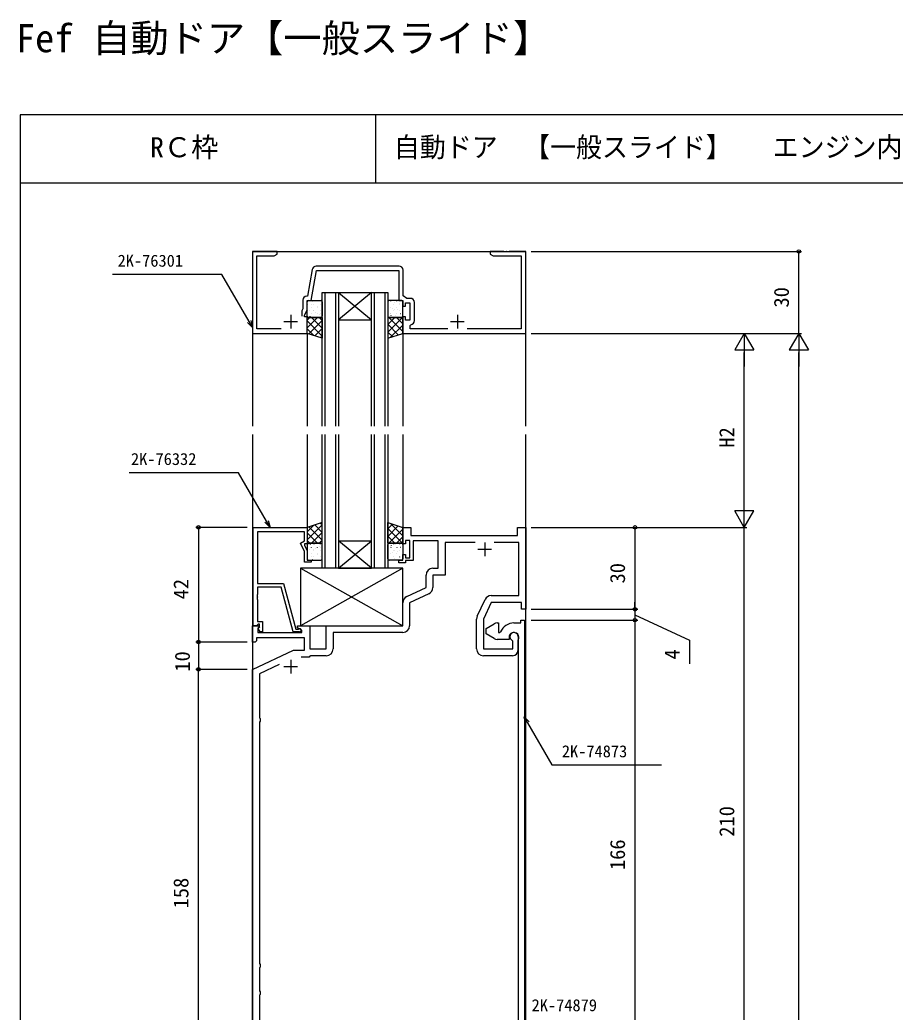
# Model space of a CAD drawing. Units: millimetres, scale not verified. Extents: x -437 to 438, y -681 to 679.
# Drawn here: x -436.9 to -116.5, y 315.3 to 678.6 of the extents above; entities that cross this region are included whole.
import ezdxf
from ezdxf.enums import TextEntityAlignment as Align

# ---------------------------------------------------------------- set-up
doc = ezdxf.new("R2010")
doc.units = ezdxf.units.MM
doc.header["$LTSCALE"] = 4
for name, color, linetype in [('0-1_USER1', 3, 'Continuous'), ('0-2_YKK_11', 7, 'Continuous'), ('0-3_YKK_12', 2, 'Continuous'), ('0-4_YKK_13', 4, 'Continuous'), ('0-6_YKK_D', 6, 'Continuous'), ('0-7_YKK_ZWAK', 7, 'Continuous')]:
    doc.layers.add(name, color=color, linetype=linetype)
doc.styles.add('ＭＳ ゴシック', font='')
doc.styles.get('ＭＳ ゴシック').set_extended_font_data('MS Gothic')

msp = doc.modelspace()

# ---------------------------------------------------------------- linework, layer by layer
at = {"layer": '0-2_YKK_11'}
for p, q in [((-298.07, 588.43), (-328.369, 588.43)), ((-292.47, 568.47), (-292.47, 575.13)), ((-337.7, 570.6), (-337.7, 565.6)), ((-276.7, 570.6), (-276.7, 565.6)), ((-340.2, 568.1), (-335.2, 568.1)), ((-279.2, 568.1), (-274.2, 568.1)), ((-266.7, 487.3), (-266.7, 482.3)), ((-269.2, 484.8), (-264.2, 484.8)), ((-269.458, 460.309), (-266.578, 466.373)), ((-269.7, 448.3), (-269.7, 459.236)), ((-254.5, 452.8), (-254.5, 447.8)), ((-337.7, 444.3), (-337.7, 439.3)), ((-256.5, 445.8), (-267.2, 445.8)), ((-340.2, 441.8), (-335.2, 441.8))]:
    msp.add_line(p, q, dxfattribs=at)
for points in [[(-341.236, 565.43), (-350.07, 565.43), (-350.07, 592.17), (-343.791, 592.17), (-342.7, 592.8), (-342.7, 593.8), (-351.7, 593.8), (-351.7, 563.8), (-331.7, 563.8), (-331.7, 569.8), (-332.7, 569.8), (-332.7, 570.3), (-331.7, 572.445), (-331.7, 575.8), (-330.2, 575.8), (-328.26, 586.8), (-298.2, 586.8), (-298.2, 575.8), (-296.7, 575.8), (-296.7, 573.8), (-295.7, 573.8), (-295.7, 575), (-294.1, 575), (-294.1, 568.6), (-295.7, 568.6), (-295.7, 569.8), (-296.7, 569.8), (-296.7, 563.8), (-251.7, 563.8), (-251.7, 593.8), (-257.742, 593.8), (-257.925, 593.68), (-258.475, 593.68), (-258.658, 593.8), (-258.742, 593.8), (-258.925, 593.68), (-259.475, 593.68), (-259.658, 593.8), (-264.7, 593.8), (-264.7, 592.8)], [(-264.7, 592.8), (-263.609, 592.17), (-253.33, 592.17), (-253.33, 565.43), (-273.164, 565.43)], [(-329.847, 587.19), (-331.568, 577.43), (-331.83, 577.43)], [(-293.97, 576.63), (-295.185, 576.63), (-296.57, 577.6), (-296.57, 586.93)], [(-333.33, 575.93), (-333.33, 572.806), (-333.7, 572.012), (-333.7, 570.1)], [(-280.236, 565.43), (-294, 565.43), (-294, 566.69), (-293.745, 566.987)], [(-351.5, 456.8), (-351.5, 492.8), (-331.7, 492.8), (-331.7, 486.8), (-332.7, 486.8), (-332.7, 486.3), (-331.7, 484.155), (-331.7, 480.8), (-330.2, 480.8), (-330.2, 480), (-332.7, 480), (-332.7, 483.934), (-334.12, 486.98), (-332.7, 487.8), (-332.7, 491.17), (-349.87, 491.17), (-349.87, 472.3), (-340.402, 472.3), (-335.9, 455.5), (-335.066, 455.5), (-334.877, 455.567)], [(-285.7, 477.8), (-283.7, 477.8), (-283.7, 487.8), (-292.9, 487.8), (-292.9, 480.6), (-295.7, 480.6), (-295.7, 479.8), (-298.2, 479.8), (-298.2, 480.8), (-296.7, 480.8), (-296.7, 482.8), (-295.7, 482.8), (-295.7, 481.6), (-294.1, 481.6), (-294.1, 488), (-295.7, 488), (-295.7, 486.8), (-296.7, 486.8), (-296.7, 492.8), (-293.7, 492.8), (-293.7, 489.8), (-254.7, 489.8), (-254.7, 492.8), (-251.7, 492.8), (-251.7, 462.8), (-253.2, 462.8), (-253.2, 465.3), (-264.32, 465.3), (-267.2, 459.236), (-267.2, 448.3), (-256.43, 448.3), (-256.43, 451.155), (-256.608, 451.429)], [(-270.164, 487.3), (-281.2, 487.3), (-281.2, 475.3), (-285.7, 475.3), (-285.7, 470.764)], [(-264.32, 467.8), (-254.2, 467.8), (-254.2, 487.3), (-263.236, 487.3)], [(-295.257, 467.473), (-288.2, 470.764), (-288.2, 475.3)], [(-334.5, 454.5), (-336.874, 454.5), (-341.269, 470.9), (-349.87, 470.9), (-349.87, 468.258), (-349.99, 468.075), (-349.99, 467.525), (-349.87, 467.342), (-349.87, 467.258), (-349.99, 467.075), (-349.99, 466.525), (-349.87, 466.342), (-349.87, 458.3), (-348.1, 458.3), (-348.1, 454.5), (-348.923, 454.5), (-349.674, 455.8), (-349.1, 456.374), (-349.1, 457.3), (-349.67, 457.3), (-349.87, 457.1), (-350.17, 456.8), (-351.5, 456.8)], [(-324.7, 456.8), (-296.7, 456.8), (-296.7, 465.207)], [(-287.143, 468.498), (-294.2, 465.207), (-294.2, 456.8)], [(-262.2, 457.8), (-261.7, 457.8), (-261.7, 454.3), (-261.191, 454.3), (-260.913, 454.488)], [(-256, 457.8), (-253.5, 457.8), (-253.5, 458.8), (-252.2, 458.8)], [(-252.2, 458.8), (-252.2, 282.8)], [(-351.7, 282.8), (-351.7, 440.8), (-336.688, 447.8), (-332.7, 447.8), (-332.7, 452.37), (-350.2, 452.37), (-350.2, 451.3), (-350.7, 450.8), (-351.7, 450.8), (-351.7, 456.8), (-349.4, 456.8), (-349.19, 456.286), (-349.192, 456.283), (-349.77, 455.706), (-349.77, 454.3), (-333.7, 454.3), (-333.7, 455.134), (-335.2, 456), (-335.2, 456.8), (-330.7, 456.8), (-330.7, 448.3), (-324.7, 448.3), (-324.7, 456.8)], [(-296.7, 454.3), (-322.2, 454.3), (-322.2, 448.3)], [(-263.2, 452.068), (-266.2, 453.8), (-266.2, 455.8), (-263.2, 457.532)], [(-257.8, 452.5), (-257.8, 451.8), (-262.2, 451.8)], [(-254.4, 292.8), (-254.4, 447.546), (-254.44, 447.696), (-254.445, 447.705), (-254.455, 447.722), (-254.46, 447.73), (-254.5, 447.88), (-254.5, 451.418), (-254.457, 451.573)], [(-324.7, 445.8), (-330.5, 445.8), (-330.7, 445.6), (-331, 445.3), (-333.839, 445.3)], [(-341.999, 442.565), (-349.2, 439.207), (-349.2, 423.094), (-348.938, 422.796), (-348.938, 421.804), (-349.2, 421.506), (-349.2, 333.094), (-348.938, 332.796), (-348.938, 331.804), (-349.2, 331.506), (-349.2, 323.094), (-348.938, 322.796), (-348.938, 321.804), (-349.2, 321.506), (-349.2, 307.3), (-341.554, 307.3)]]:
    msp.add_lwpolyline(points, dxfattribs=at)
for centre, radius, start, end in [((-328.369, 586.93), 1.5, 90.00001, 169.99999), ((-298.07, 586.93), 1.5, 0.00001, 89.99999), ((-331.83, 575.93), 1.5, 90.00001, 179.99999), ((-293.97, 575.13), 1.5, 0.00001, 89.99999), ((-293.97, 568.47), 1.5, 278.62693, 360), ((-285.7, 475.3), 2.5, 90.00001, 179.99999), ((-288.2, 470.764), 2.5, 295, 0), ((-294.2, 465.207), 2.5, 115.00001, 180.00001), ((-264.32, 465.3), 2.5, 90, 154.59228), ((-267.2, 459.236), 2.5, 154.5923, 180), ((-262.2, 455.8), 2, 89.99998, 120), ((-256, 452.5), 5.3, 89.99999, 157.9757), ((-334.5, 455.1), 0.6, 270.00003, 128.94244), ((-296.7, 456.8), 2.5, 270.00001, 359.99999), ((-256, 452.5), 1.8, 328.99728, 179.99999), ((-256, 452.8), 1.5, 0.00002, 246.07405), ((-262.2, 453.8), 2, 240, 270.00002), ((-324.7, 448.3), 2.5, 270.00001, 359.99999), ((-267.2, 448.3), 2.5, 180.00001, 269.99999), ((-256.5, 447.8), 2, 270.00001, 359.99999)]:
    msp.add_arc(centre, radius, start, end, dxfattribs=at)
at = {"layer": '0-3_YKK_12'}
for p, q in [((-351.7, 593.8), (-351.7, 529.8)), ((-351.7, 593.8), (-251.7, 593.8)), ((-251.7, 529.8), (-251.7, 593.8)), ((-326.2, 529.8), (-326.2, 578.8)), ((-325.2, 578.8), (-325.2, 529.8)), ((-321.2, 529.8), (-321.2, 578.8)), ((-320.2, 578.8), (-308.2, 578.8)), ((-320.2, 578.8), (-308.2, 568.8)), ((-308.2, 578.8), (-320.2, 568.8)), ((-308.2, 529.8), (-308.2, 578.8)), ((-307.2, 578.8), (-307.2, 529.8)), ((-303.2, 529.8), (-303.2, 578.8)), ((-320.2, 568.8), (-308.2, 568.8)), ((-331.7, 563.8), (-331.7, 529.8)), ((-296.7, 563.8), (-296.7, 529.8)), ((-351.7, 526.8), (-351.7, 136.2)), ((-331.7, 526.8), (-331.7, 492.8)), ((-326.2, 477.8), (-326.2, 526.8)), ((-325.2, 526.8), (-325.2, 477.8)), ((-321.2, 477.8), (-321.2, 526.8)), ((-320.2, 526.8), (-320.2, 477.8)), ((-308.2, 477.8), (-308.2, 526.8)), ((-307.2, 526.8), (-307.2, 477.8)), ((-303.2, 477.8), (-303.2, 526.8)), ((-302.2, 526.8), (-302.2, 477.8)), ((-296.7, 526.8), (-296.7, 492.8)), ((-251.7, 136.2), (-251.7, 526.8)), ((-320.2, 487.8), (-308.2, 487.8)), ((-320.2, 477.8), (-308.2, 487.8)), ((-308.2, 477.8), (-320.2, 487.8)), ((-320.2, 477.8), (-326.2, 477.8)), ((-320.2, 477.8), (-308.2, 477.8)), ((-302.2, 477.8), (-308.2, 477.8))]:
    msp.add_line(p, q, dxfattribs=at)
for points in [[(-326.2, 578.8), (-320.2, 578.8), (-320.2, 529.8)], [(-308.2, 578.8), (-302.2, 578.8), (-302.2, 529.8)]]:
    msp.add_lwpolyline(points, dxfattribs=at)
at = {"layer": '0-4_YKK_13'}
for p, q in [((-331.7, 570.085), (-331.7, 575.3)), ((-331.485, 574.44), (-331.485, 574.478)), ((-331.2, 575.8), (-326.7, 575.8)), ((-330.274, 575.651), (-330.274, 575.689)), ((-329.962, 574.402), (-329.96, 574.409)), ((-329.821, 575.634), (-329.78, 575.697)), ((-329.243, 574.44), (-329.243, 574.478)), ((-328.031, 575.651), (-328.031, 575.689)), ((-327, 574.44), (-327, 574.478)), ((-326.2, 575.3), (-326.2, 570.085)), ((-302.2, 575.3), (-302.2, 570.085)), ((-297.2, 575.8), (-301.7, 575.8)), ((-301.121, 575.651), (-301.121, 575.689)), ((-300.09, 574.44), (-300.09, 574.478)), ((-299.883, 575.106), (-299.88, 575.113)), ((-298.879, 575.651), (-298.879, 575.689)), ((-297.911, 574.656), (-297.909, 574.663)), ((-297.848, 574.44), (-297.848, 574.478)), ((-296.7, 570.085), (-296.7, 575.3)), ((-331.485, 572.16), (-331.485, 572.198)), ((-330.791, 572.062), (-330.788, 572.069)), ((-330.274, 573.371), (-330.274, 573.409)), ((-330.274, 571.091), (-330.274, 571.129)), ((-329.267, 572.032), (-329.226, 572.095)), ((-329.243, 572.16), (-329.243, 572.198)), ((-328.819, 571.613), (-328.817, 571.62)), ((-328.091, 573.67), (-328.088, 573.677)), ((-328.031, 573.371), (-328.031, 573.409)), ((-328.031, 571.091), (-328.031, 571.129)), ((-327.225, 570.678), (-327.183, 570.741)), ((-327, 572.16), (-327, 572.198)), ((-326.86, 571.128), (-326.857, 571.135)), ((-301.352, 570.956), (-301.35, 570.963)), ((-301.121, 573.371), (-301.121, 573.409)), ((-301.121, 571.091), (-301.121, 571.129)), ((-300.986, 570.366), (-300.945, 570.429)), ((-300.611, 573.048), (-300.609, 573.055)), ((-300.09, 572.16), (-300.09, 572.198)), ((-299.651, 572.383), (-299.61, 572.446)), ((-298.879, 573.371), (-298.879, 573.409)), ((-298.879, 571.091), (-298.879, 571.129)), ((-298.652, 572.564), (-298.65, 572.571)), ((-297.848, 572.16), (-297.848, 572.198)), ((-297.609, 571.029), (-297.567, 571.092)), ((-296.781, 571.832), (-296.778, 571.839)), ((-331.7, 568.629), (-330.744, 569.585)), ((-331.7, 565.801), (-327.916, 569.585)), ((-331.7, 568.335), (-326.2, 562.835)), ((-331.519, 570.004), (-331.517, 570.012)), ((-331.485, 569.88), (-331.485, 569.918)), ((-326.7, 569.585), (-331.2, 569.585)), ((-331.071, 563.602), (-326.2, 568.472)), ((-330.602, 570.015), (-330.561, 570.078)), ((-330.121, 569.585), (-326.2, 565.663)), ((-329.243, 569.88), (-329.243, 569.918)), ((-327.293, 569.585), (-326.2, 568.492)), ((-327, 569.88), (-327, 569.918)), ((-302.2, 567.017), (-299.632, 569.585)), ((-302.2, 564.188), (-296.803, 569.585)), ((-302.2, 567.119), (-298.358, 563.277)), ((-301.837, 569.585), (-296.7, 564.448)), ((-301.7, 569.585), (-297.2, 569.585)), ((-301.168, 562.392), (-296.7, 566.86)), ((-300.09, 569.88), (-300.09, 569.918)), ((-299.481, 570.224), (-299.478, 570.231)), ((-299.009, 569.585), (-296.7, 567.276)), ((-297.848, 569.88), (-297.848, 569.918)), ((-297.509, 569.774), (-297.507, 569.782)), ((-331.7, 565.506), (-329.208, 563.014)), ((-328.92, 562.924), (-326.2, 565.644)), ((-302.2, 564.291), (-300.509, 562.599)), ((-297.038, 563.694), (-296.7, 564.031)), ((-326.77, 562.246), (-326.2, 562.816)), ((-326.77, 494.354), (-326.2, 493.784)), ((-301.168, 494.208), (-296.7, 489.74)), ((-331.7, 488.265), (-326.2, 493.765)), ((-331.7, 491.094), (-329.208, 493.586)), ((-331.7, 490.799), (-327.916, 487.015)), ((-331.071, 492.998), (-326.2, 488.128)), ((-330.121, 487.015), (-326.2, 490.937)), ((-328.92, 493.676), (-326.2, 490.956)), ((-302.2, 492.309), (-300.509, 494.001)), ((-302.2, 489.481), (-298.358, 493.323)), ((-302.2, 492.412), (-296.803, 487.015)), ((-301.837, 487.015), (-296.7, 492.152)), ((-297.038, 492.906), (-296.7, 492.569)), ((-331.7, 487.971), (-330.744, 487.015)), ((-326.7, 487.015), (-331.2, 487.015)), ((-327.293, 487.015), (-326.2, 488.108)), ((-302.2, 489.583), (-299.632, 487.015)), ((-301.7, 487.015), (-297.2, 487.015)), ((-299.009, 487.015), (-296.7, 489.324)), ((-297.509, 486.826), (-297.507, 486.818)), ((-331.7, 486.515), (-331.7, 481.3)), ((-331.519, 486.596), (-331.517, 486.588)), ((-331.485, 486.72), (-331.485, 486.683)), ((-331.485, 484.44), (-331.485, 484.403)), ((-330.791, 484.538), (-330.788, 484.531)), ((-330.602, 486.585), (-330.561, 486.522)), ((-330.274, 485.509), (-330.274, 485.471)), ((-330.274, 483.229), (-330.274, 483.191)), ((-329.267, 484.568), (-329.226, 484.505)), ((-329.243, 486.72), (-329.243, 486.683)), ((-329.243, 484.44), (-329.243, 484.403)), ((-328.819, 484.987), (-328.817, 484.98)), ((-328.031, 485.509), (-328.031, 485.471)), ((-328.031, 483.229), (-328.031, 483.191)), ((-327.225, 485.922), (-327.183, 485.859)), ((-327, 486.72), (-327, 486.683)), ((-327, 484.44), (-327, 484.403)), ((-326.86, 485.472), (-326.857, 485.465)), ((-326.2, 481.3), (-326.2, 486.515)), ((-302.2, 481.3), (-302.2, 486.515)), ((-301.352, 485.644), (-301.35, 485.637)), ((-301.121, 485.509), (-301.121, 485.471)), ((-301.121, 483.229), (-301.121, 483.191)), ((-300.986, 486.234), (-300.945, 486.171)), ((-300.611, 483.552), (-300.609, 483.545)), ((-300.09, 486.72), (-300.09, 486.683)), ((-300.09, 484.44), (-300.09, 484.403)), ((-299.651, 484.217), (-299.61, 484.154)), ((-299.481, 486.376), (-299.478, 486.369)), ((-298.879, 485.509), (-298.879, 485.471)), ((-298.879, 483.229), (-298.879, 483.191)), ((-298.652, 484.036), (-298.65, 484.029)), ((-297.848, 486.72), (-297.848, 486.683)), ((-297.848, 484.44), (-297.848, 484.403)), ((-297.609, 485.571), (-297.567, 485.508)), ((-296.781, 484.768), (-296.778, 484.761)), ((-296.7, 486.515), (-296.7, 481.3)), ((-331.485, 482.16), (-331.485, 482.123)), ((-331.2, 480.8), (-326.7, 480.8)), ((-330.274, 480.949), (-330.274, 480.911)), ((-329.962, 482.198), (-329.96, 482.191)), ((-329.821, 480.966), (-329.78, 480.903)), ((-329.243, 482.16), (-329.243, 482.123)), ((-328.091, 482.93), (-328.088, 482.923)), ((-328.031, 480.949), (-328.031, 480.911)), ((-327, 482.16), (-327, 482.123)), ((-297.2, 480.8), (-301.7, 480.8)), ((-301.121, 480.949), (-301.121, 480.911)), ((-300.09, 482.16), (-300.09, 482.123)), ((-299.883, 481.494), (-299.88, 481.487)), ((-298.879, 480.949), (-298.879, 480.911)), ((-297.911, 481.944), (-297.909, 481.937)), ((-297.848, 482.16), (-297.848, 482.123)), ((-296.7, 477.8), (-334.2, 456.8)), ((-334.2, 477.8), (-296.7, 456.8))]:
    msp.add_line(p, q, dxfattribs=at)
for points in [[(-331.7, 563.8), (-331.7, 569.585), (-326.2, 569.585), (-326.2, 562.066)], [(-296.7, 563.8), (-296.7, 569.585), (-302.2, 569.585), (-302.2, 562.066)], [(-331.7, 492.8), (-331.7, 487.015), (-326.2, 487.015), (-326.2, 494.534)], [(-296.7, 492.8), (-296.7, 487.015), (-302.2, 487.015), (-302.2, 494.534)], [(-334.2, 456.8), (-296.7, 456.8), (-296.7, 477.8), (-334.2, 477.8)]]:
    msp.add_lwpolyline(points, close=True, dxfattribs=at)
for centre, start, end in [((-331.2, 575.3), 90, 180), ((-326.7, 575.3), 0, 90), ((-301.7, 575.3), 90, 180), ((-297.2, 575.3), 0, 90), ((-331.2, 570.085), 180, 270), ((-326.7, 570.085), 270, 0), ((-301.7, 570.085), 180, 270), ((-297.2, 570.085), 270, 0), ((-331.2, 486.515), 90, 180), ((-326.7, 486.515), 0, 90), ((-301.7, 486.515), 90, 180), ((-297.2, 486.515), 0, 90), ((-331.2, 481.3), 180, 270), ((-326.7, 481.3), 270, 0), ((-301.7, 481.3), 180, 270), ((-297.2, 481.3), 270, 0)]:
    msp.add_arc(centre, 0.5, start, end, dxfattribs=at)
at = {"layer": '0-6_YKK_D'}
for p, q in [((-249.7, 593.8), (-150.703, 593.8)), ((-151.703, 563.8), (-151.703, 593.8)), ((-249.7, 563.8), (-150.703, 563.8)), ((-249.7, 563.8), (-150.703, 563.8)), ((-249.7, 563.8), (-170.703, 563.8)), ((-171.703, 563.8), (-175.203, 557.738)), ((-171.703, 563.8), (-168.203, 557.738)), ((-171.703, 563.8), (-171.703, 551.676)), ((-151.703, 563.8), (-155.203, 557.738)), ((-151.703, 563.8), (-148.203, 557.738)), ((-151.703, 563.8), (-151.703, 551.676)), ((-175.203, 557.738), (-168.203, 557.738)), ((-171.703, 499.8), (-171.703, 556.8)), ((-155.203, 557.738), (-148.203, 557.738)), ((-151.703, -66.4), (-151.703, 556.8)), ((-171.703, 492.8), (-171.703, 504.924)), ((-171.703, 492.8), (-175.203, 498.862)), ((-168.203, 498.862), (-175.203, 498.862)), ((-171.703, 492.8), (-168.203, 498.862)), ((-353.7, 492.8), (-372.5, 492.8)), ((-371.5, 492.8), (-371.5, 450.8)), ((-249.7, 492.8), (-210.698, 492.8)), ((-249.7, 492.8), (-170.703, 492.8)), ((-249.7, 492.8), (-170.703, 492.8)), ((-211.698, 492.8), (-211.698, 462.8)), ((-171.703, 282.8), (-171.703, 492.8)), ((-211.698, 462.8), (-211.698, 465.35)), ((-249.7, 462.8), (-210.698, 462.8)), ((-249.7, 462.8), (-210.698, 462.8)), ((-211.698, 462.8), (-211.698, 458.8)), ((-211.698, 462.8), (-211.698, 458.8)), ((-249.7, 458.8), (-210.698, 458.8)), ((-248.7, 458.8), (-210.698, 458.8)), ((-211.698, 458.8), (-211.698, 456.25)), ((-211.698, 458.8), (-211.698, 292.8)), ((-353.7, 450.8), (-372.5, 450.8)), ((-353.7, 450.8), (-372.5, 450.8)), ((-371.5, 450.8), (-371.5, 440.8)), ((-353.7, 440.8), (-372.5, 440.8)), ((-353.7, 440.8), (-372.5, 440.8)), ((-371.5, 282.8), (-371.5, 440.8))]:
    msp.add_line(p, q, dxfattribs=at)
for points in [[(-351.7, 565.968), (-352.975, 568.177), (-362.915, 585.392), (-402.993, 585.392)], [(-352.383, 568.518), (-351.7, 565.968), (-353.567, 567.835)], [(-345.277, 492.8), (-346.552, 495.009), (-356.824, 512.8), (-396.903, 512.8)], [(-345.96, 495.35), (-345.277, 492.8), (-347.144, 494.667)], [(-211.698, 460.8), (-191.703, 451.532), (-191.703, 442.802)], [(-251.603, 420.928), (-252.286, 423.478), (-250.419, 421.611)], [(-252.286, 423.478), (-251.011, 421.269), (-242.08, 405.8), (-202.001, 405.8)]]:
    msp.add_lwpolyline(points, dxfattribs=at)
for centre in [(-151.703, 593.8), (-371.5, 492.8), (-211.698, 492.8), (-211.698, 462.8), (-211.698, 462.8), (-211.698, 458.8), (-211.698, 458.8), (-371.5, 450.8), (-371.5, 450.8), (-371.5, 440.8), (-371.5, 440.8)]:
    msp.add_circle(centre, 0.637, dxfattribs=at)
at = {"layer": '0-7_YKK_ZWAK'}
for p, q in [((-436.7, 643.8), (-436.7, -681.2)), ((438.3, 643.8), (-436.7, 643.8)), ((-306.7, 643.8), (-306.7, 618.8)), ((438.3, 618.8), (-436.7, 618.8))]:
    msp.add_line(p, q, dxfattribs=at)

# ---------------------------------------------------------------- texts
at = {"layer": '0-1_USER1', "style": 'ＭＳ ゴシック'}
for s, height, p in [('Fef 自動ドア【一般スライド】', 10.26, (-438.288, 663.658)), ('RＣ枠', 7.331, (-389.172, 626.073))]:
    msp.add_text(s, height=height, dxfattribs=at).set_placement(p, align=Align.BOTTOM_LEFT)
at = {"layer": '0-1_USER1', "style": 'ＭＳ ゴシック', "width": 0.95}
for s, p in [('自動ドア', (-299.952, 626.13)), ('【一般スライド】', (-252.29, 626.13)), (' エンジン内蔵 たて骨60㎜見付 たてかまち60㎜見付 枠：35㎜溝幅 障子：35㎜溝幅', (-166.034, 626.13))]:
    msp.add_text(s, height=7.331, dxfattribs=at).set_placement(p, align=Align.BOTTOM_LEFT)
at = {"layer": '0-6_YKK_D', "style": 'ＭＳ ゴシック'}
for s, p in [('2K-76301', (-401.09, 586.892)), ('2K-76332', (-396.192, 514.3)), ('2K-74873', (-238.473, 407.3)), ('2K-74879', (-249.533, 314.349))]:
    msp.add_text(s, height=4.399, dxfattribs=at).set_placement(p, align=Align.BOTTOM_LEFT)
for s, p in [('30', (-153.703, 573.26)), ('H2', (-173.703, 521.972)), ('30', (-213.698, 472.26)), ('42', (-373.5, 466.431)), ('10', (-373, 439.962)), ('4', (-193.703, 444.419)), ('210', (-173.703, 379.533)), ('166', (-213.698, 367.341)), ('158', (-373.5, 353.299))]:
    msp.add_text(s, height=5.499, rotation=90, dxfattribs=at).set_placement(p, align=Align.BOTTOM_LEFT)

doc.saveas('drawing.dxf')
